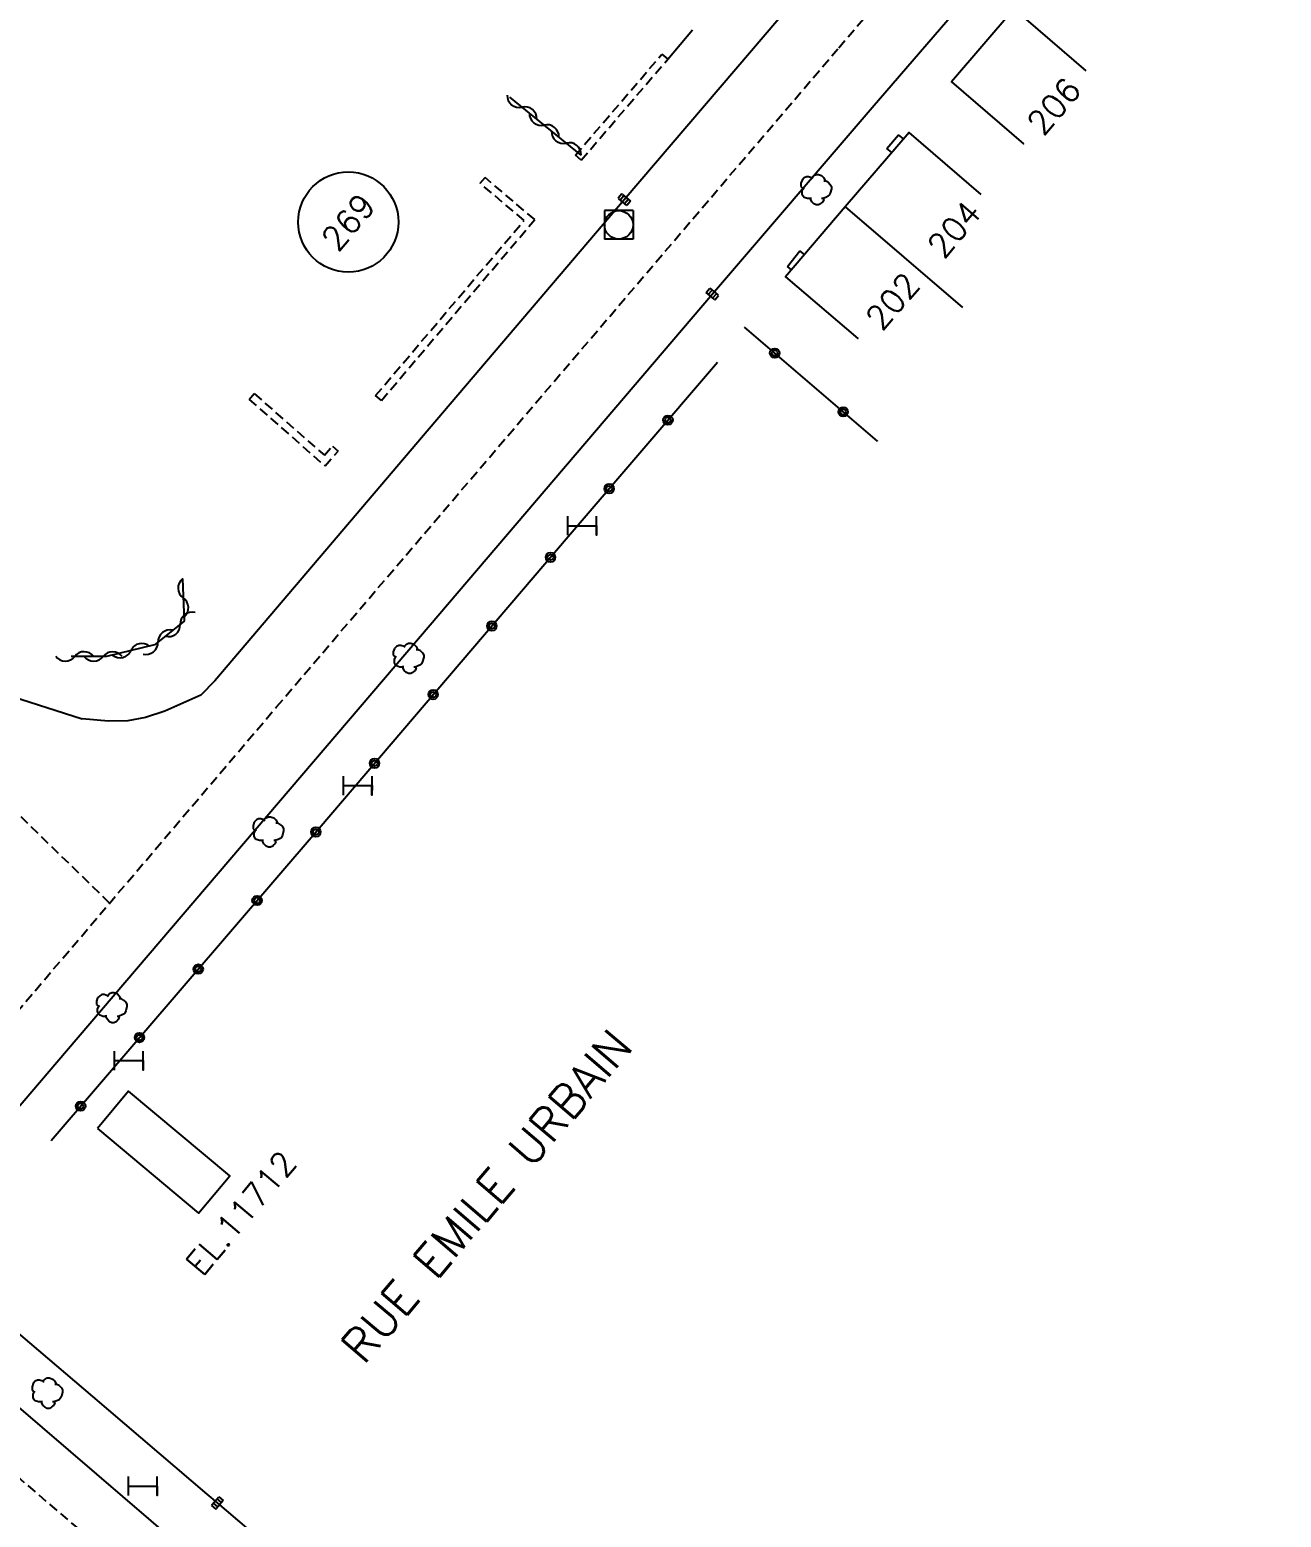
# Model space of a CAD drawing. Header units: millimetres. Extents: x 135999 to 137000, y 128000 to 129000.
# Drawn here: x 136081.4 to 136147.2, y 128652.2 to 128730.4 of the extents above; entities that cross this region are included whole.
import ezdxf
from ezdxf.enums import TextEntityAlignment as Align

# ---------------------------------------------------------------- set-up
doc = ezdxf.new("R2010")
doc.units = ezdxf.units.MM
doc.linetypes.add('DASHED', pattern=[0.75, 0.5, -0.25])
doc.layers.get('0').update_dxf_attribs({"linetype": 'CONTINUOUS'})
for name, color, linetype in [('W0001', 6, 'DASHED'), ('W0008', 7, 'CONTINUOUS'), ('W0100', 7, 'CONTINUOUS'), ('W0105', 7, 'CONTINUOUS'), ('W0112', 1, 'DASHED'), ('W0300', 7, 'CONTINUOUS'), ('W0310', 3, 'CONTINUOUS'), ('W0322', 7, 'CONTINUOUS'), ('W0400', 7, 'CONTINUOUS'), ('W0420', 7, 'CONTINUOUS'), ('W0984', 7, 'CONTINUOUS'), ('W0989', 7, 'CONTINUOUS'), ('W0991', 7, 'CONTINUOUS'), ('W1102', 7, 'CONTINUOUS'), ('W1474', 7, 'CONTINUOUS')]:
    doc.layers.add(name, color=color, linetype=linetype)
doc.styles.get("Standard").update_dxf_attribs({"font": 'romans.shx', "width": 0.85})

# ---------------------------------------------------------------- blocks, each defined once
blk = doc.blocks.new('T300')
for p, q in [((-0.171, 0.743), (-0.057, 0.8)), ((-0.057, 0.8), (0.057, 0.8)), ((0.057, 0.8), (0.229, 0.743)), ((-0.8, 0.514), (-0.857, 0.343)), ((-0.857, 0.343), (-0.857, 0.171)), ((-0.857, 0.171), (-0.743, 0.057)), ((-0.686, 0.629), (-0.8, 0.514)), ((-0.8, -0.057), (-0.743, 0.057)), ((-0.743, 0.057), (-0.686, 0.114)), ((-0.571, 0.686), (-0.686, 0.629)), ((-0.457, 0.686), (-0.571, 0.686)), ((-0.286, 0.629), (-0.457, 0.686)), ((-0.286, 0.629), (-0.171, 0.743)), ((-0.229, 0.571), (-0.286, 0.629)), ((0.229, 0.743), (0.343, 0.629)), ((0.343, 0.629), (0.4, 0.514)), ((0.457, 0.457), (0.343, 0.457)), ((0.4, 0.514), (0.4, 0.457)), ((0.571, 0.4), (0.457, 0.457)), ((0.571, 0.4), (0.686, 0.286)), ((0.686, 0.286), (0.743, 0.171)), ((0.743, 0.057), (0.686, -0.171)), ((0.743, 0.171), (0.743, 0.057)), ((-0.8, -0.171), (-0.8, -0.057)), ((-0.8, -0.229), (-0.8, -0.171)), ((-0.743, -0.343), (-0.8, -0.229)), ((-0.686, -0.4), (-0.743, -0.343)), ((-0.514, -0.457), (-0.686, -0.4)), ((-0.4, -0.457), (-0.514, -0.457)), ((-0.4, -0.457), (-0.343, -0.457)), ((-0.343, -0.457), (-0.343, -0.4)), ((-0.343, -0.514), (-0.343, -0.457)), ((-0.286, -0.629), (-0.343, -0.514)), ((-0.171, -0.743), (-0.286, -0.629)), ((-0.057, -0.8), (-0.171, -0.743)), ((0.171, -0.743), (0.057, -0.8)), ((0.229, -0.686), (0.171, -0.743)), ((0.286, -0.457), (0.229, -0.457)), ((0.286, -0.629), (0.229, -0.686)), ((0.457, -0.4), (0.286, -0.457)), ((0.343, -0.514), (0.286, -0.629)), ((0.343, -0.514), (0.343, -0.457)), ((0.571, -0.343), (0.457, -0.4)), ((0.629, -0.286), (0.571, -0.343)), ((0.686, -0.171), (0.629, -0.286)), ((0.057, -0.8), (-0.057, -0.8))]:
    blk.add_line(p, q)
blk = doc.blocks.new('T400')
for p, q in [((-0.15, 0.3), (0.15, 0.3)), ((-0.15, -0.25), (-0.15, 0.3)), ((-0.15, 0.15), (0.15, 0.15)), ((-0.15, 0), (0.15, 0)), ((0.15, 0.3), (0.15, -0.25)), ((-0.15, -0.15), (0.15, -0.15)), ((-0.15, -0.25), (-0.15, -0.3)), ((-0.15, -0.3), (0.15, -0.3)), ((0.15, -0.3), (0.15, -0.25))]:
    blk.add_line(p, q)
blk = doc.blocks.new('T420')
for p, q in [((0.75, 0.75), (-0.75, 0.75)), ((-0.75, 0.75), (-0.75, -0.75)), ((0.75, 0.75), (0.75, -0.75)), ((0.75, -0.75), (-0.75, -0.75))]:
    blk.add_line(p, q)
blk.add_ellipse((0, 0), major_axis=(-0.53, 0.53), ratio=1, start_param=3.926991, end_param=10.210176)
blk = doc.blocks.new('T1474')
at = {"color": 0, "linetype": 'Continuous', "flags": 128}
for points in [[(-0.75, -0.5), (-0.75, 0.5)], [(-0.75, 0), (0.75, 0)], [(0.75, 0), (0.749, -0.5), (0.75, 0.5)]]:
    blk.add_lwpolyline(points, dxfattribs=at)
blk = doc.blocks.new('t310o')
at = {"color": 0, "linetype": 'Continuous'}
for centre, start, end in [((-0.5, 0.375), 216.8699, 323.1304), ((0.5, -0.375), 36.8699, 143.1303)]:
    blk.add_arc(centre, 0.625, start, end, dxfattribs=at)
blk = doc.blocks.new('t322o')
at = {"color": 0, "linetype": 'Continuous'}
for radius in [0.25, 0.15]:
    blk.add_circle((0, 0), radius, dxfattribs=at)

msp = doc.modelspace()

# ---------------------------------------------------------------- linework, layer by layer
at = {"layer": 'W0001'}
for points in [[(136000, 128584.107), (136009.406, 128595.152), (136022.774, 128610.824), (136041.53, 128632.878), (136059.85, 128654.346), (136076.81, 128674.176), (136094.364, 128694.815), (136123.932, 128729.484), (136134.516, 128741.83), (136142.57, 128753.845), (136153.439, 128757.198), (136158.678, 128758.998), (136173.73, 128766.358), (136214.573, 128786.657), (136266.834, 128812.284), (136292.126, 128824.748), (136310.908, 128833.918), (136326.68, 128841.701)], [(136085.587, 128684.496), (136079.246, 128690.664), (136056.352, 128699.204), (136044.608, 128703.471), (136032.884, 128706.868), (136018.774, 128708.938), (136000, 128709.119)], [(136068.33, 128664.261), (136079.011, 128655.81), (136095.665, 128641.53), (136100.34, 128637.611)]]:
    msp.add_lwpolyline(points, dxfattribs=at)
at = {"layer": 'W0008'}
for points in [[(136328.162, 128838.521), (136303.877, 128826.533), (136292.036, 128820.765), (136264.644, 128807.331), (136261.113, 128805.578), (136228.143, 128789.412), (136225.764, 128788.27), (136204.74, 128777.937), (136204.162, 128777.681), (136190.915, 128770.922), (136177.351, 128764.262), (136162.924, 128757.169), (136151.877, 128751.866), (136146.188, 128749.49), (136143.929, 128747.372), (136141.932, 128745.172), (136125.692, 128726.329), (136117.284, 128716.531), (136101.838, 128698.405), (136083.32, 128676.702), (136077.835, 128670.285), (136075.231, 128667.246), (136063.987, 128654.092)], [(136132.187, 128744.392), (136118.52, 128728.366), (136112.651, 128721.494), (136102.384, 128709.434), (136091.128, 128696.189), (136090.381, 128695.428), (136088.486, 128694.587), (136087.481, 128694.258), (136086.536, 128694.087), (136085.529, 128694.061), (136084.139, 128694.181)], [(136000, 128723.579), (136016.174, 128717.645), (136031.3, 128712.056), (136044.083, 128707.313), (136071.23, 128698.33), (136084.139, 128694.181)], [(136077.835, 128670.285), (136077.137, 128669.004), (136076.561, 128667.229), (136076.41, 128665.904), (136076.494, 128664.427), (136076.832, 128662.887), (136077.586, 128661.34), (136078.525, 128660.033), (136079.155, 128659.37), (136090.619, 128649.543), (136100.638, 128640.927), (136101.699, 128640.018), (136102.162, 128639.62)], [(136078.049, 128664.185), (136084.687, 128658.536), (136090.706, 128653.407), (136091.246, 128652.947), (136106.916, 128639.586), (136115.821, 128631.988)]]:
    msp.add_lwpolyline(points, dxfattribs=at)
at = {"layer": 'W0100'}
for points in [[(136136.946, 128728.269), (136133.154, 128731.528), (136129.864, 128727.7), (136133.656, 128724.441), (136133.656, 128724.441), (136133.656, 128724.441), (136133.656, 128724.441), (136133.656, 128724.441), (136133.656, 128724.441), (136133.656, 128724.441), (136133.656, 128724.441), (136133.656, 128724.441), (136133.656, 128724.441), (136133.656, 128724.441), (136133.656, 128724.441), (136133.656, 128724.441), (136133.656, 128724.441), (136133.656, 128724.441), (136133.656, 128724.441), (136133.656, 128724.441), (136133.656, 128724.441), (136133.656, 128724.441), (136133.656, 128724.441), (136133.656, 128724.441), (136133.656, 128724.441), (136133.656, 128724.441), (136133.656, 128724.441), (136133.656, 128724.441), (136133.656, 128724.441), (136133.656, 128724.441), (136133.656, 128724.441), (136133.656, 128724.441), (136133.656, 128724.441), (136133.656, 128724.441), (136133.656, 128724.441), (136133.656, 128724.441), (136133.656, 128724.441), (136133.656, 128724.441), (136133.656, 128724.441), (136133.656, 128724.441), (136133.656, 128724.441), (136133.656, 128724.441), (136133.656, 128724.441), (136133.656, 128724.441), (136133.656, 128724.441), (136133.656, 128724.441), (136133.656, 128724.441), (136133.656, 128724.441), (136133.656, 128724.441), (136133.656, 128724.441), (136133.656, 128724.441), (136133.656, 128724.441), (136133.656, 128724.441), (136133.656, 128724.441), (136133.656, 128724.441), (136133.656, 128724.441), (136133.656, 128724.441), (136133.656, 128724.441), (136133.656, 128724.441), (136133.656, 128724.441), (136133.656, 128724.441), (136133.656, 128724.441), (136133.656, 128724.441), (136133.656, 128724.441), (136133.656, 128724.441), (136133.656, 128724.441), (136133.656, 128724.441), (136133.656, 128724.441), (136133.656, 128724.441), (136133.656, 128724.441), (136133.656, 128724.441), (136133.656, 128724.441), (136133.656, 128724.441), (136133.656, 128724.441), (136133.656, 128724.441), (136133.656, 128724.441), (136133.656, 128724.441), (136133.656, 128724.441), (136133.656, 128724.441), (136133.656, 128724.441), (136133.656, 128724.441), (136133.656, 128724.441), (136133.656, 128724.441), (136133.656, 128724.441), (136133.656, 128724.441), (136133.656, 128724.441), (136133.656, 128724.441), (136133.656, 128724.441), (136133.656, 128724.441), (136133.656, 128724.441), (136133.656, 128724.441), (136133.656, 128724.441), (136133.656, 128724.441), (136133.656, 128724.441), (136133.656, 128724.441), (136133.656, 128724.441), (136133.656, 128724.441), (136133.656, 128724.441), (136133.656, 128724.441), (136133.656, 128724.441), (136133.656, 128724.441), (136133.656, 128724.441), (136133.656, 128724.441), (136133.656, 128724.441), (136133.656, 128724.441), (136133.656, 128724.441), (136133.656, 128724.441), (136133.656, 128724.441), (136133.656, 128724.441), (136133.656, 128724.441), (136133.656, 128724.441), (136133.656, 128724.441), (136133.656, 128724.441), (136133.656, 128724.441), (136133.656, 128724.441), (136133.656, 128724.441), (136133.656, 128724.441), (136133.656, 128724.441), (136133.656, 128724.441), (136133.656, 128724.441)], [(136131.424, 128721.771), (136127.628, 128725.026), (136124.275, 128721.116), (136121.128, 128717.436), (136124.928, 128714.187), (136124.928, 128714.187), (136124.928, 128714.187), (136124.928, 128714.187), (136124.928, 128714.187), (136124.928, 128714.187), (136124.928, 128714.187), (136124.928, 128714.187), (136124.928, 128714.187), (136124.928, 128714.187), (136124.928, 128714.187), (136124.928, 128714.187), (136124.928, 128714.187), (136124.928, 128714.187), (136124.928, 128714.187), (136124.928, 128714.187), (136124.928, 128714.187), (136124.928, 128714.187), (136124.928, 128714.187), (136124.928, 128714.187), (136124.928, 128714.187), (136124.928, 128714.187), (136124.928, 128714.187), (136124.928, 128714.187), (136124.928, 128714.187), (136124.928, 128714.187), (136124.928, 128714.187), (136124.928, 128714.187), (136124.928, 128714.187), (136124.928, 128714.187), (136124.928, 128714.187), (136124.928, 128714.187), (136124.928, 128714.187), (136124.928, 128714.187), (136124.928, 128714.187), (136124.928, 128714.187), (136124.928, 128714.187), (136124.928, 128714.187), (136124.928, 128714.187), (136124.928, 128714.187), (136124.928, 128714.187), (136124.928, 128714.187), (136124.928, 128714.187), (136124.928, 128714.187), (136124.928, 128714.187), (136124.928, 128714.187), (136124.928, 128714.187), (136124.928, 128714.187), (136124.928, 128714.187), (136124.928, 128714.187), (136124.928, 128714.187), (136124.928, 128714.187), (136124.928, 128714.187), (136124.928, 128714.187), (136124.928, 128714.187), (136124.928, 128714.187), (136124.928, 128714.187), (136124.928, 128714.187), (136124.928, 128714.187), (136124.928, 128714.187), (136124.928, 128714.187), (136124.928, 128714.187), (136124.928, 128714.187), (136124.928, 128714.187), (136124.928, 128714.187), (136124.928, 128714.187), (136124.928, 128714.187), (136124.928, 128714.187), (136124.928, 128714.187), (136124.928, 128714.187), (136124.928, 128714.187), (136124.928, 128714.187), (136124.928, 128714.187), (136124.928, 128714.187), (136124.928, 128714.187), (136124.928, 128714.187), (136124.928, 128714.187), (136124.928, 128714.187), (136124.928, 128714.187), (136124.928, 128714.187), (136124.928, 128714.187), (136124.928, 128714.187), (136124.928, 128714.187), (136124.928, 128714.187), (136124.928, 128714.187), (136124.928, 128714.187), (136124.928, 128714.187), (136124.928, 128714.187), (136124.928, 128714.187), (136124.928, 128714.187), (136124.928, 128714.187), (136124.928, 128714.187), (136124.928, 128714.187), (136124.928, 128714.187), (136124.928, 128714.187), (136124.928, 128714.187), (136124.928, 128714.187), (136124.928, 128714.187), (136124.928, 128714.187), (136124.928, 128714.187), (136124.928, 128714.187), (136124.928, 128714.187), (136124.928, 128714.187), (136124.928, 128714.187), (136124.928, 128714.187), (136124.928, 128714.187), (136124.928, 128714.187), (136124.928, 128714.187), (136124.928, 128714.187), (136124.928, 128714.187), (136124.928, 128714.187), (136124.928, 128714.187), (136124.928, 128714.187), (136124.928, 128714.187), (136124.928, 128714.187), (136124.928, 128714.187)], [(136084.951, 128672.64), (136090.269, 128668.193), (136091.909, 128670.155), (136086.587, 128674.6), (136084.951, 128672.64)]]:
    msp.add_lwpolyline(points, dxfattribs=at)
at = {"layer": 'W0105'}
for p, q in [((136114.943, 128728.888), (136116.249, 128730.433)), ((136126.464, 128724.19), (136127.076, 128724.914)), ((136127.334, 128724.693), (136127.076, 128724.914)), ((136126.718, 128723.973), (136126.464, 128724.19)), ((136121.237, 128717.977), (136121.892, 128718.81)), ((136122.129, 128718.607), (136121.892, 128718.81)), ((136121.441, 128717.802), (136121.237, 128717.977))]:
    msp.add_line(p, q, dxfattribs=at)
at = {"layer": 'W0112'}
for points in [[(136110.385, 128723.572), (136110.081, 128723.833), (136114.634, 128729.144), (136114.938, 128728.884), (136114.938, 128728.884), (136114.938, 128728.884), (136114.938, 128728.884), (136114.938, 128728.884), (136114.938, 128728.884), (136114.938, 128728.884), (136114.938, 128728.884), (136114.938, 128728.884), (136114.938, 128728.884), (136114.938, 128728.884), (136114.938, 128728.884), (136114.938, 128728.884), (136114.938, 128728.884), (136114.938, 128728.884), (136114.938, 128728.884), (136114.938, 128728.884), (136114.938, 128728.884), (136114.938, 128728.884), (136114.938, 128728.884), (136114.938, 128728.884), (136114.938, 128728.884), (136114.938, 128728.884), (136114.938, 128728.884), (136114.938, 128728.884), (136114.938, 128728.884), (136114.938, 128728.884), (136114.938, 128728.884), (136114.938, 128728.884), (136114.938, 128728.884), (136114.938, 128728.884), (136114.938, 128728.884), (136114.938, 128728.884), (136114.938, 128728.884), (136114.938, 128728.884), (136114.938, 128728.884), (136114.938, 128728.884), (136114.938, 128728.884), (136114.938, 128728.884), (136114.938, 128728.884), (136114.938, 128728.884), (136114.938, 128728.884), (136114.938, 128728.884), (136114.938, 128728.884), (136114.938, 128728.884), (136114.938, 128728.884), (136114.938, 128728.884), (136114.938, 128728.884), (136114.938, 128728.884), (136114.938, 128728.884), (136114.938, 128728.884), (136114.938, 128728.884), (136114.938, 128728.884), (136114.938, 128728.884), (136114.938, 128728.884), (136114.938, 128728.884), (136114.938, 128728.884), (136114.938, 128728.884), (136114.938, 128728.884), (136114.938, 128728.884), (136114.938, 128728.884), (136114.938, 128728.884), (136114.938, 128728.884), (136114.938, 128728.884), (136114.938, 128728.884), (136114.938, 128728.884), (136114.938, 128728.884), (136114.938, 128728.884), (136114.938, 128728.884), (136114.938, 128728.884), (136114.938, 128728.884), (136114.938, 128728.884), (136114.938, 128728.884), (136114.938, 128728.884), (136114.938, 128728.884), (136114.938, 128728.884), (136114.938, 128728.884), (136114.938, 128728.884), (136114.938, 128728.884), (136114.938, 128728.884), (136114.938, 128728.884), (136114.938, 128728.884), (136114.938, 128728.884), (136114.938, 128728.884), (136114.938, 128728.884), (136114.938, 128728.884), (136114.938, 128728.884), (136114.938, 128728.884), (136114.938, 128728.884), (136114.938, 128728.884), (136114.938, 128728.884), (136114.938, 128728.884), (136114.938, 128728.884), (136114.938, 128728.884), (136114.938, 128728.884), (136114.938, 128728.884), (136114.938, 128728.884), (136114.938, 128728.884), (136114.938, 128728.884), (136114.938, 128728.884), (136114.938, 128728.884), (136114.938, 128728.884), (136114.938, 128728.884), (136114.938, 128728.884), (136114.938, 128728.884), (136114.938, 128728.884), (136114.938, 128728.884), (136114.938, 128728.884), (136114.938, 128728.884), (136114.938, 128728.884), (136114.938, 128728.884), (136114.938, 128728.884), (136114.938, 128728.884), (136114.938, 128728.884), (136114.938, 128728.884), (136114.938, 128728.884), (136114.938, 128728.884)], [(136110.385, 128723.572), (136114.938, 128728.884), (136114.938, 128728.884), (136114.938, 128728.884), (136114.938, 128728.884), (136114.938, 128728.884), (136114.938, 128728.884), (136114.938, 128728.884), (136114.938, 128728.884), (136114.938, 128728.884), (136114.938, 128728.884), (136114.938, 128728.884), (136114.938, 128728.884), (136114.938, 128728.884), (136114.938, 128728.884), (136114.938, 128728.884), (136114.938, 128728.884), (136114.938, 128728.884), (136114.938, 128728.884), (136114.938, 128728.884), (136114.938, 128728.884), (136114.938, 128728.884), (136114.938, 128728.884), (136114.938, 128728.884), (136114.938, 128728.884), (136114.938, 128728.884), (136114.938, 128728.884), (136114.938, 128728.884), (136114.938, 128728.884), (136114.938, 128728.884), (136114.938, 128728.884), (136114.938, 128728.884), (136114.938, 128728.884), (136114.938, 128728.884), (136114.938, 128728.884), (136114.938, 128728.884), (136114.938, 128728.884), (136114.938, 128728.884), (136114.938, 128728.884), (136114.938, 128728.884), (136114.938, 128728.884), (136114.938, 128728.884), (136114.938, 128728.884), (136114.938, 128728.884), (136114.938, 128728.884), (136114.938, 128728.884), (136114.938, 128728.884), (136114.938, 128728.884), (136114.938, 128728.884), (136114.938, 128728.884), (136114.938, 128728.884), (136114.938, 128728.884), (136114.938, 128728.884), (136114.938, 128728.884), (136114.938, 128728.884), (136114.938, 128728.884), (136114.938, 128728.884), (136114.938, 128728.884), (136114.938, 128728.884), (136114.938, 128728.884), (136114.938, 128728.884), (136114.938, 128728.884), (136114.938, 128728.884), (136114.938, 128728.884), (136114.938, 128728.884), (136114.938, 128728.884), (136114.938, 128728.884), (136114.938, 128728.884), (136114.938, 128728.884), (136114.938, 128728.884), (136114.938, 128728.884), (136114.938, 128728.884), (136114.938, 128728.884), (136114.938, 128728.884), (136114.938, 128728.884), (136114.938, 128728.884), (136114.938, 128728.884), (136114.938, 128728.884), (136114.938, 128728.884), (136114.938, 128728.884), (136114.938, 128728.884), (136114.938, 128728.884), (136114.938, 128728.884), (136114.938, 128728.884), (136114.938, 128728.884), (136114.938, 128728.884), (136114.938, 128728.884), (136114.938, 128728.884), (136114.938, 128728.884), (136114.938, 128728.884), (136114.938, 128728.884), (136114.938, 128728.884), (136114.938, 128728.884), (136114.938, 128728.884), (136114.938, 128728.884), (136114.938, 128728.884), (136114.938, 128728.884), (136114.938, 128728.884), (136114.938, 128728.884), (136114.938, 128728.884), (136114.938, 128728.884), (136114.938, 128728.884), (136114.938, 128728.884), (136114.938, 128728.884), (136114.938, 128728.884), (136114.938, 128728.884), (136114.938, 128728.884), (136114.938, 128728.884), (136114.938, 128728.884), (136114.938, 128728.884), (136114.938, 128728.884), (136114.938, 128728.884), (136114.938, 128728.884), (136114.938, 128728.884), (136114.938, 128728.884), (136114.938, 128728.884), (136114.938, 128728.884), (136114.938, 128728.884), (136114.938, 128728.884), (136114.938, 128728.884)], [(136099.877, 128710.93), (136099.572, 128711.188), (136107.382, 128720.403), (136105.069, 128722.36), (136105.328, 128722.666), (136105.328, 128722.666), (136105.328, 128722.666), (136105.328, 128722.666), (136105.328, 128722.666), (136105.328, 128722.666), (136105.328, 128722.666), (136105.328, 128722.666), (136105.328, 128722.666), (136105.328, 128722.666), (136105.328, 128722.666), (136105.328, 128722.666), (136105.328, 128722.666), (136105.328, 128722.666), (136105.328, 128722.666), (136105.328, 128722.666), (136105.328, 128722.666), (136105.328, 128722.666), (136105.328, 128722.666), (136105.328, 128722.666), (136105.328, 128722.666), (136105.328, 128722.666), (136105.328, 128722.666), (136105.328, 128722.666), (136105.328, 128722.666), (136105.328, 128722.666), (136105.328, 128722.666), (136105.328, 128722.666), (136105.328, 128722.666), (136105.328, 128722.666), (136105.328, 128722.666), (136105.328, 128722.666), (136105.328, 128722.666), (136105.328, 128722.666), (136105.328, 128722.666), (136105.328, 128722.666), (136105.328, 128722.666), (136105.328, 128722.666), (136105.328, 128722.666), (136105.328, 128722.666), (136105.328, 128722.666), (136105.328, 128722.666), (136105.328, 128722.666), (136105.328, 128722.666), (136105.328, 128722.666), (136105.328, 128722.666), (136105.328, 128722.666), (136105.328, 128722.666), (136105.328, 128722.666), (136105.328, 128722.666), (136105.328, 128722.666), (136105.328, 128722.666), (136105.328, 128722.666), (136105.328, 128722.666), (136105.328, 128722.666), (136105.328, 128722.666), (136105.328, 128722.666), (136105.328, 128722.666), (136105.328, 128722.666), (136105.328, 128722.666), (136105.328, 128722.666), (136105.328, 128722.666), (136105.328, 128722.666), (136105.328, 128722.666), (136105.328, 128722.666), (136105.328, 128722.666), (136105.328, 128722.666), (136105.328, 128722.666), (136105.328, 128722.666), (136105.328, 128722.666), (136105.328, 128722.666), (136105.328, 128722.666), (136105.328, 128722.666), (136105.328, 128722.666), (136105.328, 128722.666), (136105.328, 128722.666), (136105.328, 128722.666), (136105.328, 128722.666), (136105.328, 128722.666), (136105.328, 128722.666), (136105.328, 128722.666), (136105.328, 128722.666), (136105.328, 128722.666), (136105.328, 128722.666), (136105.328, 128722.666), (136105.328, 128722.666), (136105.328, 128722.666), (136105.328, 128722.666), (136105.328, 128722.666), (136105.328, 128722.666), (136105.328, 128722.666), (136105.328, 128722.666), (136105.328, 128722.666), (136105.328, 128722.666), (136105.328, 128722.666), (136105.328, 128722.666), (136105.328, 128722.666), (136105.328, 128722.666), (136105.328, 128722.666), (136105.328, 128722.666), (136105.328, 128722.666), (136105.328, 128722.666), (136105.328, 128722.666), (136105.328, 128722.666), (136105.328, 128722.666), (136105.328, 128722.666), (136105.328, 128722.666), (136105.328, 128722.666), (136105.328, 128722.666), (136105.328, 128722.666), (136105.328, 128722.666), (136105.328, 128722.666), (136105.328, 128722.666), (136105.328, 128722.666), (136105.328, 128722.666), (136105.328, 128722.666)], [(136099.877, 128710.93), (136107.946, 128720.449), (136105.328, 128722.666), (136105.328, 128722.666), (136105.328, 128722.666), (136105.328, 128722.666), (136105.328, 128722.666), (136105.328, 128722.666), (136105.328, 128722.666), (136105.328, 128722.666), (136105.328, 128722.666), (136105.328, 128722.666), (136105.328, 128722.666), (136105.328, 128722.666), (136105.328, 128722.666), (136105.328, 128722.666), (136105.328, 128722.666), (136105.328, 128722.666), (136105.328, 128722.666), (136105.328, 128722.666), (136105.328, 128722.666), (136105.328, 128722.666), (136105.328, 128722.666), (136105.328, 128722.666), (136105.328, 128722.666), (136105.328, 128722.666), (136105.328, 128722.666), (136105.328, 128722.666), (136105.328, 128722.666), (136105.328, 128722.666), (136105.328, 128722.666), (136105.328, 128722.666), (136105.328, 128722.666), (136105.328, 128722.666), (136105.328, 128722.666), (136105.328, 128722.666), (136105.328, 128722.666), (136105.328, 128722.666), (136105.328, 128722.666), (136105.328, 128722.666), (136105.328, 128722.666), (136105.328, 128722.666), (136105.328, 128722.666), (136105.328, 128722.666), (136105.328, 128722.666), (136105.328, 128722.666), (136105.328, 128722.666), (136105.328, 128722.666), (136105.328, 128722.666), (136105.328, 128722.666), (136105.328, 128722.666), (136105.328, 128722.666), (136105.328, 128722.666), (136105.328, 128722.666), (136105.328, 128722.666), (136105.328, 128722.666), (136105.328, 128722.666), (136105.328, 128722.666), (136105.328, 128722.666), (136105.328, 128722.666), (136105.328, 128722.666), (136105.328, 128722.666), (136105.328, 128722.666), (136105.328, 128722.666), (136105.328, 128722.666), (136105.328, 128722.666), (136105.328, 128722.666), (136105.328, 128722.666), (136105.328, 128722.666), (136105.328, 128722.666), (136105.328, 128722.666), (136105.328, 128722.666), (136105.328, 128722.666), (136105.328, 128722.666), (136105.328, 128722.666), (136105.328, 128722.666), (136105.328, 128722.666), (136105.328, 128722.666), (136105.328, 128722.666), (136105.328, 128722.666), (136105.328, 128722.666), (136105.328, 128722.666), (136105.328, 128722.666), (136105.328, 128722.666), (136105.328, 128722.666), (136105.328, 128722.666), (136105.328, 128722.666), (136105.328, 128722.666), (136105.328, 128722.666), (136105.328, 128722.666), (136105.328, 128722.666), (136105.328, 128722.666), (136105.328, 128722.666), (136105.328, 128722.666), (136105.328, 128722.666), (136105.328, 128722.666), (136105.328, 128722.666), (136105.328, 128722.666), (136105.328, 128722.666), (136105.328, 128722.666), (136105.328, 128722.666), (136105.328, 128722.666), (136105.328, 128722.666), (136105.328, 128722.666), (136105.328, 128722.666), (136105.328, 128722.666), (136105.328, 128722.666), (136105.328, 128722.666), (136105.328, 128722.666), (136105.328, 128722.666), (136105.328, 128722.666), (136105.328, 128722.666), (136105.328, 128722.666), (136105.328, 128722.666), (136105.328, 128722.666), (136105.328, 128722.666), (136105.328, 128722.666), (136105.328, 128722.666), (136105.328, 128722.666), (136105.328, 128722.666)], [(136092.925, 128710.992), (136093.189, 128711.293), (136096.879, 128708.054), (136097.303, 128708.538), (136097.604, 128708.274), (136097.604, 128708.274), (136097.604, 128708.274), (136097.604, 128708.274), (136097.604, 128708.274), (136097.604, 128708.274), (136097.604, 128708.274), (136097.604, 128708.274), (136097.604, 128708.274), (136097.604, 128708.274), (136097.604, 128708.274), (136097.604, 128708.274), (136097.604, 128708.274), (136097.604, 128708.274), (136097.604, 128708.274), (136097.604, 128708.274), (136097.604, 128708.274), (136097.604, 128708.274), (136097.604, 128708.274), (136097.604, 128708.274), (136097.604, 128708.274), (136097.604, 128708.274), (136097.604, 128708.274), (136097.604, 128708.274), (136097.604, 128708.274), (136097.604, 128708.274), (136097.604, 128708.274), (136097.604, 128708.274), (136097.604, 128708.274), (136097.604, 128708.274), (136097.604, 128708.274), (136097.604, 128708.274), (136097.604, 128708.274), (136097.604, 128708.274), (136097.604, 128708.274), (136097.604, 128708.274), (136097.604, 128708.274), (136097.604, 128708.274), (136097.604, 128708.274), (136097.604, 128708.274), (136097.604, 128708.274), (136097.604, 128708.274), (136097.604, 128708.274), (136097.604, 128708.274), (136097.604, 128708.274), (136097.604, 128708.274), (136097.604, 128708.274), (136097.604, 128708.274), (136097.604, 128708.274), (136097.604, 128708.274), (136097.604, 128708.274), (136097.604, 128708.274), (136097.604, 128708.274), (136097.604, 128708.274), (136097.604, 128708.274), (136097.604, 128708.274), (136097.604, 128708.274), (136097.604, 128708.274), (136097.604, 128708.274), (136097.604, 128708.274), (136097.604, 128708.274), (136097.604, 128708.274), (136097.604, 128708.274), (136097.604, 128708.274), (136097.604, 128708.274), (136097.604, 128708.274), (136097.604, 128708.274), (136097.604, 128708.274), (136097.604, 128708.274), (136097.604, 128708.274), (136097.604, 128708.274), (136097.604, 128708.274), (136097.604, 128708.274), (136097.604, 128708.274), (136097.604, 128708.274), (136097.604, 128708.274), (136097.604, 128708.274), (136097.604, 128708.274), (136097.604, 128708.274), (136097.604, 128708.274), (136097.604, 128708.274), (136097.604, 128708.274), (136097.604, 128708.274), (136097.604, 128708.274), (136097.604, 128708.274), (136097.604, 128708.274), (136097.604, 128708.274), (136097.604, 128708.274), (136097.604, 128708.274), (136097.604, 128708.274), (136097.604, 128708.274), (136097.604, 128708.274), (136097.604, 128708.274), (136097.604, 128708.274), (136097.604, 128708.274), (136097.604, 128708.274), (136097.604, 128708.274), (136097.604, 128708.274), (136097.604, 128708.274), (136097.604, 128708.274), (136097.604, 128708.274), (136097.604, 128708.274), (136097.604, 128708.274), (136097.604, 128708.274), (136097.604, 128708.274), (136097.604, 128708.274), (136097.604, 128708.274), (136097.604, 128708.274), (136097.604, 128708.274), (136097.604, 128708.274), (136097.604, 128708.274), (136097.604, 128708.274), (136097.604, 128708.274), (136097.604, 128708.274), (136097.604, 128708.274), (136097.604, 128708.274)], [(136092.925, 128710.992), (136096.916, 128707.489), (136097.604, 128708.274), (136097.604, 128708.274), (136097.604, 128708.274), (136097.604, 128708.274), (136097.604, 128708.274), (136097.604, 128708.274), (136097.604, 128708.274), (136097.604, 128708.274), (136097.604, 128708.274), (136097.604, 128708.274), (136097.604, 128708.274), (136097.604, 128708.274), (136097.604, 128708.274), (136097.604, 128708.274), (136097.604, 128708.274), (136097.604, 128708.274), (136097.604, 128708.274), (136097.604, 128708.274), (136097.604, 128708.274), (136097.604, 128708.274), (136097.604, 128708.274), (136097.604, 128708.274), (136097.604, 128708.274), (136097.604, 128708.274), (136097.604, 128708.274), (136097.604, 128708.274), (136097.604, 128708.274), (136097.604, 128708.274), (136097.604, 128708.274), (136097.604, 128708.274), (136097.604, 128708.274), (136097.604, 128708.274), (136097.604, 128708.274), (136097.604, 128708.274), (136097.604, 128708.274), (136097.604, 128708.274), (136097.604, 128708.274), (136097.604, 128708.274), (136097.604, 128708.274), (136097.604, 128708.274), (136097.604, 128708.274), (136097.604, 128708.274), (136097.604, 128708.274), (136097.604, 128708.274), (136097.604, 128708.274), (136097.604, 128708.274), (136097.604, 128708.274), (136097.604, 128708.274), (136097.604, 128708.274), (136097.604, 128708.274), (136097.604, 128708.274), (136097.604, 128708.274), (136097.604, 128708.274), (136097.604, 128708.274), (136097.604, 128708.274), (136097.604, 128708.274), (136097.604, 128708.274), (136097.604, 128708.274), (136097.604, 128708.274), (136097.604, 128708.274), (136097.604, 128708.274), (136097.604, 128708.274), (136097.604, 128708.274), (136097.604, 128708.274), (136097.604, 128708.274), (136097.604, 128708.274), (136097.604, 128708.274), (136097.604, 128708.274), (136097.604, 128708.274), (136097.604, 128708.274), (136097.604, 128708.274), (136097.604, 128708.274), (136097.604, 128708.274), (136097.604, 128708.274), (136097.604, 128708.274), (136097.604, 128708.274), (136097.604, 128708.274), (136097.604, 128708.274), (136097.604, 128708.274), (136097.604, 128708.274), (136097.604, 128708.274), (136097.604, 128708.274), (136097.604, 128708.274), (136097.604, 128708.274), (136097.604, 128708.274), (136097.604, 128708.274), (136097.604, 128708.274), (136097.604, 128708.274), (136097.604, 128708.274), (136097.604, 128708.274), (136097.604, 128708.274), (136097.604, 128708.274), (136097.604, 128708.274), (136097.604, 128708.274), (136097.604, 128708.274), (136097.604, 128708.274), (136097.604, 128708.274), (136097.604, 128708.274), (136097.604, 128708.274), (136097.604, 128708.274), (136097.604, 128708.274), (136097.604, 128708.274), (136097.604, 128708.274), (136097.604, 128708.274), (136097.604, 128708.274), (136097.604, 128708.274), (136097.604, 128708.274), (136097.604, 128708.274), (136097.604, 128708.274), (136097.604, 128708.274), (136097.604, 128708.274), (136097.604, 128708.274), (136097.604, 128708.274), (136097.604, 128708.274), (136097.604, 128708.274), (136097.604, 128708.274), (136097.604, 128708.274), (136097.604, 128708.274)]]:
    msp.add_lwpolyline(points, dxfattribs=at)
at = {"layer": 'W0310'}
for points in [[(136110.379, 128723.844), (136110.379, 128723.844), (136110.379, 128723.844), (136110.379, 128723.844), (136110.379, 128723.844), (136110.379, 128723.844), (136110.379, 128723.844), (136110.379, 128723.844), (136110.379, 128723.844), (136110.379, 128723.844), (136110.379, 128723.844), (136110.379, 128723.844), (136110.379, 128723.844), (136110.379, 128723.844), (136110.379, 128723.844), (136110.379, 128723.844), (136110.379, 128723.844), (136110.379, 128723.844), (136110.379, 128723.844), (136106.635, 128726.883)], [(136110.379, 128723.844), (136110.379, 128723.844), (136110.379, 128723.844), (136110.379, 128723.844), (136110.379, 128723.844), (136110.379, 128723.844), (136110.379, 128723.844), (136110.379, 128723.844), (136110.379, 128723.844), (136110.379, 128723.844), (136110.379, 128723.844), (136110.379, 128723.844), (136110.379, 128723.844), (136110.379, 128723.844), (136110.379, 128723.844), (136110.379, 128723.844), (136110.379, 128723.844), (136110.379, 128723.844), (136110.379, 128723.844), (136110.379, 128723.844), (136110.379, 128723.844), (136110.379, 128723.844), (136110.379, 128723.844), (136110.379, 128723.844), (136110.379, 128723.844), (136110.379, 128723.844), (136110.379, 128723.844), (136110.379, 128723.844), (136110.379, 128723.844), (136110.379, 128723.844), (136110.379, 128723.844), (136110.379, 128723.844), (136110.379, 128723.844), (136110.379, 128723.844), (136110.379, 128723.844), (136110.379, 128723.844), (136110.379, 128723.844), (136110.379, 128723.844), (136110.379, 128723.844), (136110.379, 128723.844), (136110.379, 128723.844), (136110.379, 128723.844), (136110.379, 128723.844), (136110.379, 128723.844), (136110.379, 128723.844), (136110.379, 128723.844), (136110.379, 128723.844), (136110.379, 128723.844), (136110.379, 128723.844), (136110.379, 128723.844), (136110.379, 128723.844), (136110.379, 128723.844), (136110.379, 128723.844), (136110.379, 128723.844), (136110.379, 128723.844), (136110.379, 128723.844), (136110.379, 128723.844), (136110.379, 128723.844), (136110.379, 128723.844), (136110.379, 128723.844), (136110.379, 128723.844), (136110.379, 128723.844), (136110.379, 128723.844), (136110.379, 128723.844), (136110.379, 128723.844), (136110.379, 128723.844), (136110.379, 128723.844), (136110.379, 128723.844), (136110.379, 128723.844), (136110.379, 128723.844), (136110.379, 128723.844), (136110.379, 128723.844), (136110.379, 128723.844), (136110.379, 128723.844), (136110.379, 128723.844), (136110.379, 128723.844), (136110.379, 128723.844), (136110.379, 128723.844), (136110.379, 128723.844), (136110.379, 128723.844), (136110.379, 128723.844), (136110.379, 128723.844), (136110.379, 128723.844), (136110.379, 128723.844), (136110.379, 128723.844), (136110.379, 128723.844), (136110.379, 128723.844), (136110.379, 128723.844), (136110.379, 128723.844), (136110.379, 128723.844), (136110.379, 128723.844), (136110.379, 128723.844), (136110.379, 128723.844), (136110.379, 128723.844), (136110.379, 128723.844), (136110.379, 128723.844), (136110.379, 128723.844), (136110.379, 128723.844), (136110.379, 128723.844), (136110.379, 128723.844), (136110.379, 128723.844)], [(136089.413, 128701.552), (136089.413, 128701.552), (136089.413, 128701.552), (136089.413, 128701.552), (136089.413, 128701.552), (136089.413, 128701.552), (136089.413, 128701.552), (136089.413, 128701.552), (136089.413, 128701.552), (136089.413, 128701.552), (136089.413, 128701.552), (136089.413, 128701.552), (136089.413, 128701.552), (136089.413, 128701.552), (136089.413, 128701.552), (136089.413, 128701.552), (136089.51, 128699.325), (136087.955, 128698.081), (136085.414, 128697.467), (136083.568, 128697.474)], [(136089.413, 128701.552), (136089.413, 128701.552), (136089.413, 128701.552), (136089.413, 128701.552), (136089.413, 128701.552), (136089.413, 128701.552), (136089.413, 128701.552), (136089.413, 128701.552), (136089.413, 128701.552), (136089.413, 128701.552), (136089.413, 128701.552), (136089.413, 128701.552), (136089.413, 128701.552), (136089.413, 128701.552), (136089.413, 128701.552), (136089.413, 128701.552), (136089.413, 128701.552), (136089.413, 128701.552), (136089.413, 128701.552), (136089.413, 128701.552), (136089.413, 128701.552), (136089.413, 128701.552), (136089.413, 128701.552), (136089.413, 128701.552), (136089.413, 128701.552), (136089.413, 128701.552), (136089.413, 128701.552), (136089.413, 128701.552), (136089.413, 128701.552), (136089.413, 128701.552), (136089.413, 128701.552), (136089.413, 128701.552), (136089.413, 128701.552), (136089.413, 128701.552), (136089.413, 128701.552), (136089.413, 128701.552), (136089.413, 128701.552), (136089.413, 128701.552), (136089.413, 128701.552), (136089.413, 128701.552), (136089.413, 128701.552), (136089.413, 128701.552), (136089.413, 128701.552), (136089.413, 128701.552), (136089.413, 128701.552), (136089.413, 128701.552), (136089.413, 128701.552), (136089.413, 128701.552), (136089.413, 128701.552), (136089.413, 128701.552), (136089.413, 128701.552), (136089.413, 128701.552), (136089.413, 128701.552), (136089.413, 128701.552), (136089.413, 128701.552), (136089.413, 128701.552), (136089.413, 128701.552), (136089.413, 128701.552), (136089.413, 128701.552), (136089.413, 128701.552), (136089.413, 128701.552), (136089.413, 128701.552), (136089.413, 128701.552), (136089.413, 128701.552), (136089.413, 128701.552), (136089.413, 128701.552), (136089.413, 128701.552), (136089.413, 128701.552), (136089.413, 128701.552), (136089.413, 128701.552), (136089.413, 128701.552), (136089.413, 128701.552), (136089.413, 128701.552), (136089.413, 128701.552), (136089.413, 128701.552), (136089.413, 128701.552), (136089.413, 128701.552), (136089.413, 128701.552), (136089.413, 128701.552), (136089.413, 128701.552), (136089.413, 128701.552), (136089.413, 128701.552), (136089.413, 128701.552), (136089.413, 128701.552), (136089.413, 128701.552), (136089.413, 128701.552), (136089.413, 128701.552), (136089.413, 128701.552), (136089.413, 128701.552), (136089.413, 128701.552), (136089.413, 128701.552), (136089.413, 128701.552), (136089.413, 128701.552), (136089.413, 128701.552), (136089.413, 128701.552), (136089.413, 128701.552), (136089.413, 128701.552), (136089.413, 128701.552), (136089.413, 128701.552), (136089.413, 128701.552), (136089.413, 128701.552)]]:
    msp.add_lwpolyline(points, dxfattribs=at)
at = {"layer": 'W0322'}
for points in [[(136125.971, 128708.788), (136125.971, 128708.788), (136125.971, 128708.788), (136125.971, 128708.788), (136125.971, 128708.788), (136125.971, 128708.788), (136125.971, 128708.788), (136125.971, 128708.788), (136125.971, 128708.788), (136125.971, 128708.788), (136125.971, 128708.788), (136125.971, 128708.788), (136125.971, 128708.788), (136125.971, 128708.788), (136125.971, 128708.788), (136125.971, 128708.788), (136125.971, 128708.788), (136125.971, 128708.788), (136125.971, 128708.788), (136118.969, 128714.793)], [(136082.515, 128672.014), (136082.515, 128672.014), (136082.515, 128672.014), (136082.515, 128672.014), (136082.515, 128672.014), (136082.515, 128672.014), (136082.515, 128672.014), (136082.515, 128672.014), (136082.515, 128672.014), (136082.515, 128672.014), (136082.515, 128672.014), (136082.515, 128672.014), (136082.515, 128672.014), (136082.515, 128672.014), (136082.515, 128672.014), (136082.515, 128672.014), (136082.515, 128672.014), (136096.609, 128688.443), (136109.703, 128703.773), (136117.56, 128712.951)], [(136125.971, 128708.788), (136125.971, 128708.788), (136125.971, 128708.788), (136125.971, 128708.788), (136125.971, 128708.788), (136125.971, 128708.788), (136125.971, 128708.788), (136125.971, 128708.788), (136125.971, 128708.788), (136125.971, 128708.788), (136125.971, 128708.788), (136125.971, 128708.788), (136125.971, 128708.788), (136125.971, 128708.788), (136125.971, 128708.788), (136125.971, 128708.788), (136125.971, 128708.788), (136125.971, 128708.788), (136125.971, 128708.788), (136125.971, 128708.788), (136125.971, 128708.788), (136125.971, 128708.788), (136125.971, 128708.788), (136125.971, 128708.788), (136125.971, 128708.788), (136125.971, 128708.788), (136125.971, 128708.788), (136125.971, 128708.788), (136125.971, 128708.788), (136125.971, 128708.788), (136125.971, 128708.788), (136125.971, 128708.788), (136125.971, 128708.788), (136125.971, 128708.788), (136125.971, 128708.788), (136125.971, 128708.788), (136125.971, 128708.788), (136125.971, 128708.788), (136125.971, 128708.788), (136125.971, 128708.788), (136125.971, 128708.788), (136125.971, 128708.788), (136125.971, 128708.788), (136125.971, 128708.788), (136125.971, 128708.788), (136125.971, 128708.788), (136125.971, 128708.788), (136125.971, 128708.788), (136125.971, 128708.788), (136125.971, 128708.788), (136125.971, 128708.788), (136125.971, 128708.788), (136125.971, 128708.788), (136125.971, 128708.788), (136125.971, 128708.788), (136125.971, 128708.788), (136125.971, 128708.788), (136125.971, 128708.788), (136125.971, 128708.788), (136125.971, 128708.788), (136125.971, 128708.788), (136125.971, 128708.788), (136125.971, 128708.788), (136125.971, 128708.788), (136125.971, 128708.788), (136125.971, 128708.788), (136125.971, 128708.788), (136125.971, 128708.788), (136125.971, 128708.788), (136125.971, 128708.788), (136125.971, 128708.788), (136125.971, 128708.788), (136125.971, 128708.788), (136125.971, 128708.788), (136125.971, 128708.788), (136125.971, 128708.788), (136125.971, 128708.788), (136125.971, 128708.788), (136125.971, 128708.788), (136125.971, 128708.788), (136125.971, 128708.788), (136125.971, 128708.788), (136125.971, 128708.788), (136125.971, 128708.788), (136125.971, 128708.788), (136125.971, 128708.788), (136125.971, 128708.788), (136125.971, 128708.788), (136125.971, 128708.788), (136125.971, 128708.788), (136125.971, 128708.788), (136125.971, 128708.788), (136125.971, 128708.788), (136125.971, 128708.788), (136125.971, 128708.788), (136125.971, 128708.788), (136125.971, 128708.788), (136125.971, 128708.788), (136125.971, 128708.788), (136125.971, 128708.788), (136125.971, 128708.788)], [(136082.515, 128672.014), (136082.515, 128672.014), (136082.515, 128672.014), (136082.515, 128672.014), (136082.515, 128672.014), (136082.515, 128672.014), (136082.515, 128672.014), (136082.515, 128672.014), (136082.515, 128672.014), (136082.515, 128672.014), (136082.515, 128672.014), (136082.515, 128672.014), (136082.515, 128672.014), (136082.515, 128672.014), (136082.515, 128672.014), (136082.515, 128672.014), (136082.515, 128672.014), (136082.515, 128672.014), (136082.515, 128672.014), (136082.515, 128672.014), (136082.515, 128672.014), (136082.515, 128672.014), (136082.515, 128672.014), (136082.515, 128672.014), (136082.515, 128672.014), (136082.515, 128672.014), (136082.515, 128672.014), (136082.515, 128672.014), (136082.515, 128672.014), (136082.515, 128672.014), (136082.515, 128672.014), (136082.515, 128672.014), (136082.515, 128672.014), (136082.515, 128672.014), (136082.515, 128672.014), (136082.515, 128672.014), (136082.515, 128672.014), (136082.515, 128672.014), (136082.515, 128672.014), (136082.515, 128672.014), (136082.515, 128672.014), (136082.515, 128672.014), (136082.515, 128672.014), (136082.515, 128672.014), (136082.515, 128672.014), (136082.515, 128672.014), (136082.515, 128672.014), (136082.515, 128672.014), (136082.515, 128672.014), (136082.515, 128672.014), (136082.515, 128672.014), (136082.515, 128672.014), (136082.515, 128672.014), (136082.515, 128672.014), (136082.515, 128672.014), (136082.515, 128672.014), (136082.515, 128672.014), (136082.515, 128672.014), (136082.515, 128672.014), (136082.515, 128672.014), (136082.515, 128672.014), (136082.515, 128672.014), (136082.515, 128672.014), (136082.515, 128672.014), (136082.515, 128672.014), (136082.515, 128672.014), (136082.515, 128672.014), (136082.515, 128672.014), (136082.515, 128672.014), (136082.515, 128672.014), (136082.515, 128672.014), (136082.515, 128672.014), (136082.515, 128672.014), (136082.515, 128672.014), (136082.515, 128672.014), (136082.515, 128672.014), (136082.515, 128672.014), (136082.515, 128672.014), (136082.515, 128672.014), (136082.515, 128672.014), (136082.515, 128672.014), (136082.515, 128672.014), (136082.515, 128672.014), (136082.515, 128672.014), (136082.515, 128672.014), (136082.515, 128672.014), (136082.515, 128672.014), (136082.515, 128672.014), (136082.515, 128672.014), (136082.515, 128672.014), (136082.515, 128672.014), (136082.515, 128672.014), (136082.515, 128672.014), (136082.515, 128672.014), (136082.515, 128672.014), (136082.515, 128672.014), (136082.515, 128672.014), (136082.515, 128672.014), (136082.515, 128672.014), (136082.515, 128672.014), (136082.515, 128672.014)]]:
    msp.add_lwpolyline(points, dxfattribs=at)
at = {"layer": 'W1102'}
msp.add_line((136124.275, 128721.116), (136130.444, 128715.826), dxfattribs=at)
msp.add_circle((136098.136, 128720.32), 2.636, dxfattribs=at)

# ---------------------------------------------------------------- block references
at = {"layer": 'W0300'}
for p in [(136122.801, 128722.016), (136101.363, 128697.368), (136093.991, 128688.239), (136085.753, 128678.995), (136082.361, 128658.717)]:
    msp.add_blockref('T300', p, dxfattribs=at)
at = {"layer": 'W0310'}
for p, rotation in [((136107.273, 128726.365), 140.9337592237122), ((136108.438, 128725.42), 140.9337592237122), ((136109.603, 128724.474), 140.9337592237122), ((136089.457, 128700.553), 272.4940727230388), ((136089.298, 128699.156), 218.6598082540901), ((136088.127, 128698.219), 218.6598082540901), ((136086.711, 128697.78), 193.584305499583), ((136083.749, 128697.473), 179.7828199772951), ((136085.249, 128697.468), 179.7828199772951)]:
    msp.add_blockref('t310o', p, dxfattribs=dict(at, rotation=rotation))
at = {"layer": 'W0322'}
for p, rotation in [((136120.563, 128713.426), 139.3832518972716), ((136124.168, 128710.334), 139.3832518972716), ((136114.95, 128709.902), 49.43415573491705), ((136111.861, 128706.294), 49.43415573491705), ((136108.773, 128702.684), 49.49811102714936), ((136105.688, 128699.072), 49.49811102714936), ((136102.603, 128695.461), 49.49811102714936), ((136099.518, 128691.849), 49.49811102714936), ((136096.432, 128688.237), 49.37454127785099), ((136093.34, 128684.632), 49.37454127785099), ((136090.247, 128681.027), 49.37454127785099), ((136087.154, 128677.422), 49.37454127785099), ((136084.061, 128673.817), 49.37454127785099)]:
    msp.add_blockref('t322o', p, dxfattribs=dict(at, rotation=rotation))
at = {"layer": 'W0400'}
for p, rotation in [((136112.651, 128721.494), 229.5049114230286), ((136117.284, 128716.531), 49.3635733404251), ((136091.246, 128652.947), 319.6283076725869)]:
    msp.add_blockref('T400', p, dxfattribs=dict(at, rotation=rotation))
at = {"layer": 'W0420'}
msp.add_blockref('T420', (136112.363, 128720.171), dxfattribs=at)
at = {"layer": 'W1474'}
for p in [(136110.438, 128704.341), (136098.635, 128690.677), (136086.595, 128676.215), (136087.337, 128653.829)]:
    msp.add_blockref('T1474', p, dxfattribs=at)

# ---------------------------------------------------------------- texts
at = {"layer": 'W0984'}
msp.add_text('EL.11712', height=1.25, rotation=49.83408, dxfattribs=at).set_placement((136092.496, 128668.196), align=Align.MIDDLE)
at = {"layer": 'W0989'}
msp.add_text('RUE EMILE URBAIN', height=1.75, rotation=49.61646, dxfattribs=at).set_placement((136105.41, 128669.095), align=Align.MIDDLE)
at = {"layer": 'W0991'}
for s, rotation, p in [('206', 49.32237, (136135.246, 128726.412)), ('269', 49.71768, (136098.136, 128720.32)), ('204', 49.3818, (136130.006, 128719.945)), ('202', 49.46037, (136126.759, 128716.155))]:
    msp.add_text(s, height=1.25, rotation=rotation, dxfattribs=at).set_placement(p, align=Align.MIDDLE)

doc.saveas('drawing.dxf')
